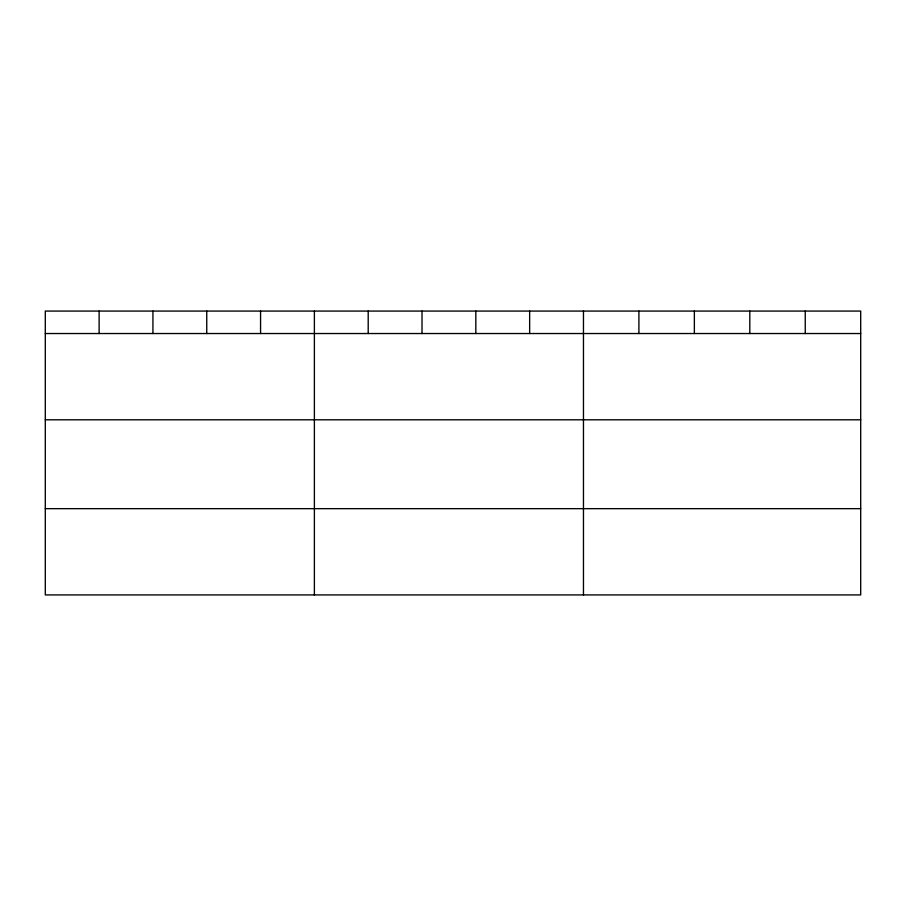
<?xml version="1.0" encoding="UTF-8"?>
<svg xmlns="http://www.w3.org/2000/svg" width="906" height="906" viewBox="0 0 906 906"><rect width="100%" height="100%" fill="white"/><g stroke="black" fill="none" stroke-linecap="round" stroke-linejoin="round"><path stroke-width="1.36" d="M860.7 333.533L860.7 594.925L45.3 594.925L45.3 311.075L860.7 311.075L860.7 333.533L45.3 333.533M45.3 419.795L860.7 419.795M45.3 508.662L860.7 508.662M805.253 311.075L805.253 333.533M749.806 311.075L749.806 333.533M694.358 311.075L694.358 333.533M638.911 311.075L638.911 333.533M583.464 311.075L583.464 594.925M529.648 311.075L529.648 333.533M475.831 311.075L475.831 333.533M422.015 311.075L422.015 333.533M368.198 311.075L368.198 333.533M314.382 311.075L314.382 594.925M260.566 311.075L260.566 333.533M206.749 311.075L206.749 333.533M152.933 311.075L152.933 333.533M99.116 311.075L99.116 333.533"/></g></svg>
